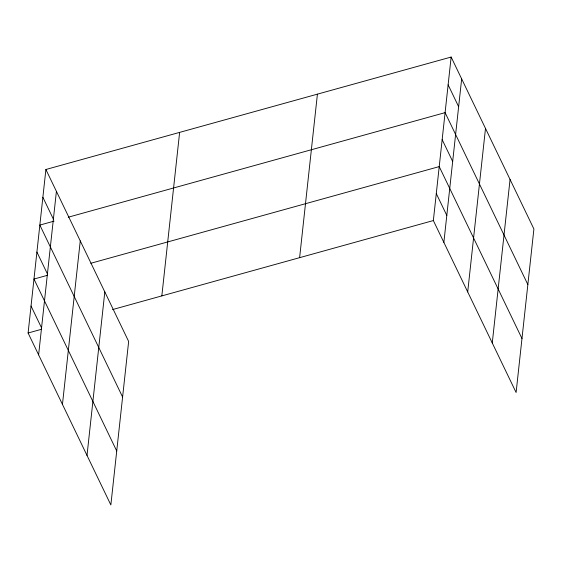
<?xml version="1.0" encoding="UTF-8"?>
<svg xmlns="http://www.w3.org/2000/svg" width="562" height="562" viewBox="0 0 562 562"><rect width="100%" height="100%" fill="white"/><g stroke="black" fill="none" stroke-linecap="round" stroke-linejoin="round"><path stroke-width="0.84" d="M45.894 169.499L128.649 341.443L110.855 504.957L28.1 333.006L45.894 169.499L451.146 57.043L533.9 228.994L516.106 392.501L433.351 220.557L451.146 57.043M38.616 354.854L56.411 191.34M62.452 404.387L80.254 240.873M87.012 455.424L104.813 291.91M161.835 295.9L179.629 132.386M299.616 257.67L317.418 94.156M443.868 242.405L461.662 78.891M467.703 291.938L485.498 128.424M492.263 342.975L510.064 179.461M54.057 221.147L39.846 225.088L122.6 397.032M68.262 217.206L445.097 112.639L527.851 284.583M47.349 275.338L33.973 279.047L116.727 450.998M90.812 263.276L439.224 166.598L521.979 338.542M28.1 333.006L41.476 329.297M112.519 309.585L433.351 220.557M448.125 84.841L458.634 106.689M442.161 139.622L452.677 161.47M436.288 193.581L446.804 215.429M42.874 197.29L53.383 219.138M36.909 252.071L47.426 273.919M31.036 306.03L41.553 327.878"/></g></svg>
